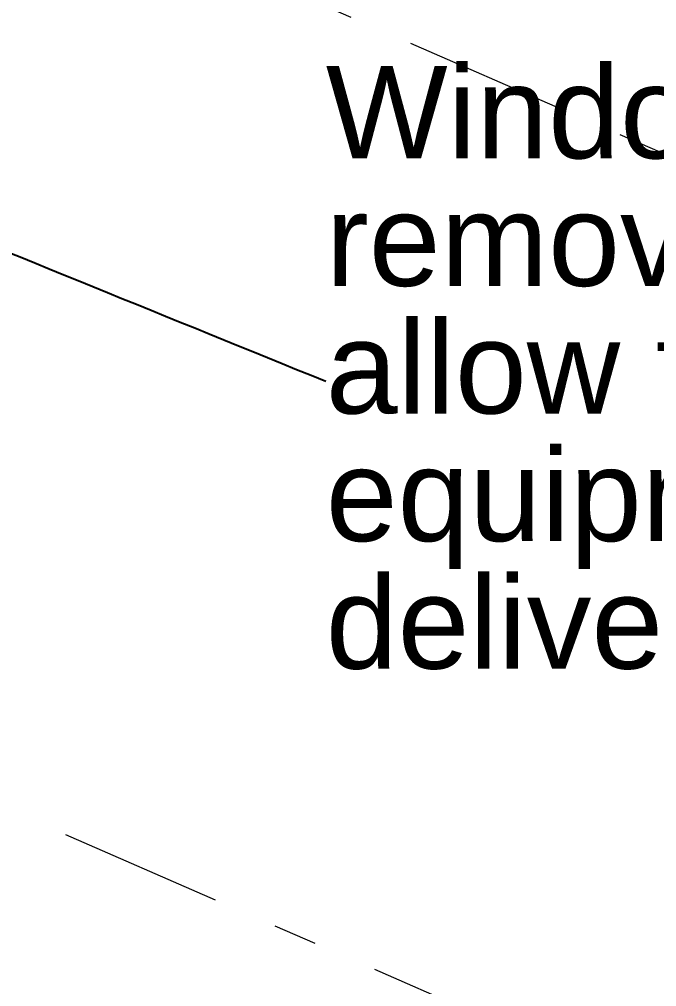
# Model space of a CAD drawing. Header units: millimetres. Extents: x -50172 to 68897, y -80883 to 956680.
# Drawn here: x 18233 to 20301, y -45183 to -42045 of the extents above; entities that cross this region are included whole.
import ezdxf
from ezdxf.enums import TextEntityAlignment as Align

# ---------------------------------------------------------------- set-up
doc = ezdxf.new("R2010")
doc.units = ezdxf.units.MM
doc.header["$MEASUREMENT"] = 0
doc.linetypes.add('Double Dashed', pattern=[1093.611073, 529.166651, -211.666656, 141.111112, -211.666656])
doc.layers.add('New_A-15-MG_Structural_Grid_Phase_2', color=7, linetype='Continuous')
doc.layers.add('New_A-15-MG_Structural_Grid_Phase_2_Pen_No__222', color=7, linetype='Continuous', lineweight=13, true_color=0x65af33)
doc.layers.add('New_A-20-M_Hard_Landscape-Phase 2_Pen_No__1', color=7, linetype='Continuous', lineweight=13)
doc.layers.add('New_A-20-M_Hard_Landscape-Phase 2_Pen_No__85', color=8, linetype='Continuous', lineweight=20)
doc.styles.add('GENERATED_STYLE_4', font='')
doc.styles.get('GENERATED_STYLE_4').set_extended_font_data('Swis721 BT')
doc.dimstyles.new('GENERATED_STYLE__3', dxfattribs={"dimtxt": 0.18, "dimasz": 364.8, "dimexe": 0.18, "dimexo": 0.0625, "dimgap": 0.09, "dimtad": 0, "dimtih": 1, "dimtoh": 1, "dimdec": 4, "dimzin": 0, "dimdsep": 46, "dimcen": 0.09, "dimadec": 0, "dimazin": 0, "dimtfac": 1, "dimtdec": 4, "dimtmove": 0, "dimatfit": 3, "dimldrblk": 'ARROWHEAD_5', "dimfxl": 1, "dimtolj": 1, "dimtzin": 0, "dimarcsym": 0})

# ---------------------------------------------------------------- blocks, each defined once
blk = doc.blocks.new('ARROWHEAD_5')
at = {"color": 0, "linetype": 'Continuous', "lineweight": 0}
blk.add_line((0, 0), (-1, 0), dxfattribs=at)
blk.add_solid([(-1, 0.2679), (0, 0), (-1, -0.2679), (-1, 0.2679)], dxfattribs=at)
blk = doc.blocks.new('Standard grid marker_28')
at = {"layer": 'New_A-15-MG_Structural_Grid_Phase_2_Pen_No__222', "linetype": 'Double Dashed'}
blk.add_line((705.1, 0), (53258.1, 0), dxfattribs=at)
at = {"layer": 'New_A-15-MG_Structural_Grid_Phase_2_Pen_No__222', "style": 'GENERATED_STYLE_4'}
for tag, p in [('AC_MarkerText_1_0', (-500, 38.7)), ('AC_MarkerText_1_1', (54463.2, 38.7))]:
    blk.add_attdef(tag, text='', height=350, rotation=180, dxfattribs=at).set_placement(p, align=Align.MIDDLE_CENTER)
blk = doc.blocks.new('Standard grid marker_29')
at = {"layer": 'New_A-15-MG_Structural_Grid_Phase_2_Pen_No__222', "linetype": 'Double Dashed'}
blk.add_line((705.1, 0), (54601, 0), dxfattribs=at)
at = {"layer": 'New_A-15-MG_Structural_Grid_Phase_2_Pen_No__222', "style": 'GENERATED_STYLE_4'}
for tag, p in [('AC_MarkerText_1_0', (-500, 43.4)), ('AC_MarkerText_1_1', (55806.1, 43.4))]:
    blk.add_attdef(tag, text='', height=350, rotation=180, dxfattribs=at).set_placement(p, align=Align.MIDDLE_CENTER)

msp = doc.modelspace()

# ---------------------------------------------------------------- block references
at = {"layer": 'New_A-15-MG_Structural_Grid_Phase_2', "color": 8, "linetype": 'Continuous', "lineweight": 15, "zscale": 1000, "rotation": 156.4404115839929}
for name, p in [('Standard grid marker_28', (22639.6, -43491.3)), ('Standard grid marker_29', (21520.4, -46057.9))]:
    msp.add_blockref(name, p, dxfattribs=at)

# ---------------------------------------------------------------- texts
at = {"layer": 'New_A-20-M_Hard_Landscape-Phase 2_Pen_No__1', "linetype": 'Continuous', "insert": (19227, -43219.1), "char_height": 300, "width": 3212.648, "attachment_point": 4, "line_spacing_factor": 0.827511, "style": 'GENERATED_STYLE_4'}
msp.add_mtext('\\A1;{\\fSwis721 BT|b0|i0|c0|p34;Window to be removable to allow for equipment delivery }', dxfattribs=at)

# ---------------------------------------------------------------- leaders
at = {"layer": 'New_A-20-M_Hard_Landscape-Phase 2_Pen_No__85', "linetype": 'Continuous', "path_type": 1, "annotation_type": 0, "has_hookline": 1, "hookline_direction": 0, "text_width": 3085.7}
msp.add_leader([(17715.8, -42604.8), (19226.9, -43219.1)], dimstyle='GENERATED_STYLE__3', dxfattribs=at)

doc.saveas('drawing.dxf')
